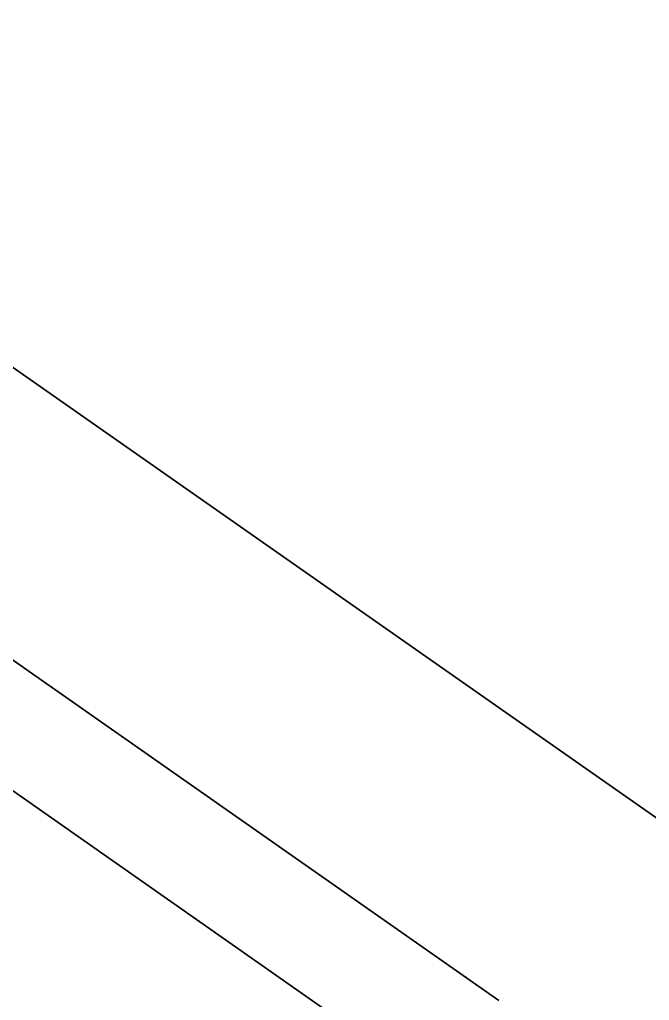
# Model space of a CAD drawing. Header units: millimetres. Extents: x 473 to 1085, y 1055 to 1699.
# Drawn here: x 561.37 to 567.21, y 1551.52 to 1560.61 of the extents above; entities that cross this region are included whole.
import ezdxf

# ---------------------------------------------------------------- set-up
doc = ezdxf.new("R2010")
doc.units = ezdxf.units.MM
doc.layers.add('20', color=7, linetype='Continuous', true_color=0xffffff)

msp = doc.modelspace()

# ---------------------------------------------------------------- linework, layer by layer
at = {"layer": '20', "color": 7, "linetype": 'Continuous', "lineweight": 35}
for p, q in [((578.5661, 1545.3062), (557.9873, 1559.7157)), ((556.8805, 1557.7777), (565.8164, 1551.5206)), ((576.7219, 1542.6723), (556.3109, 1556.9642))]:
    msp.add_line(p, q, dxfattribs=at)
for radius in [202.6105, 201.1204]:
    msp.add_arc((758.4263, 1419.177), radius, 0, 180, dxfattribs=at)

doc.saveas('drawing.dxf')
